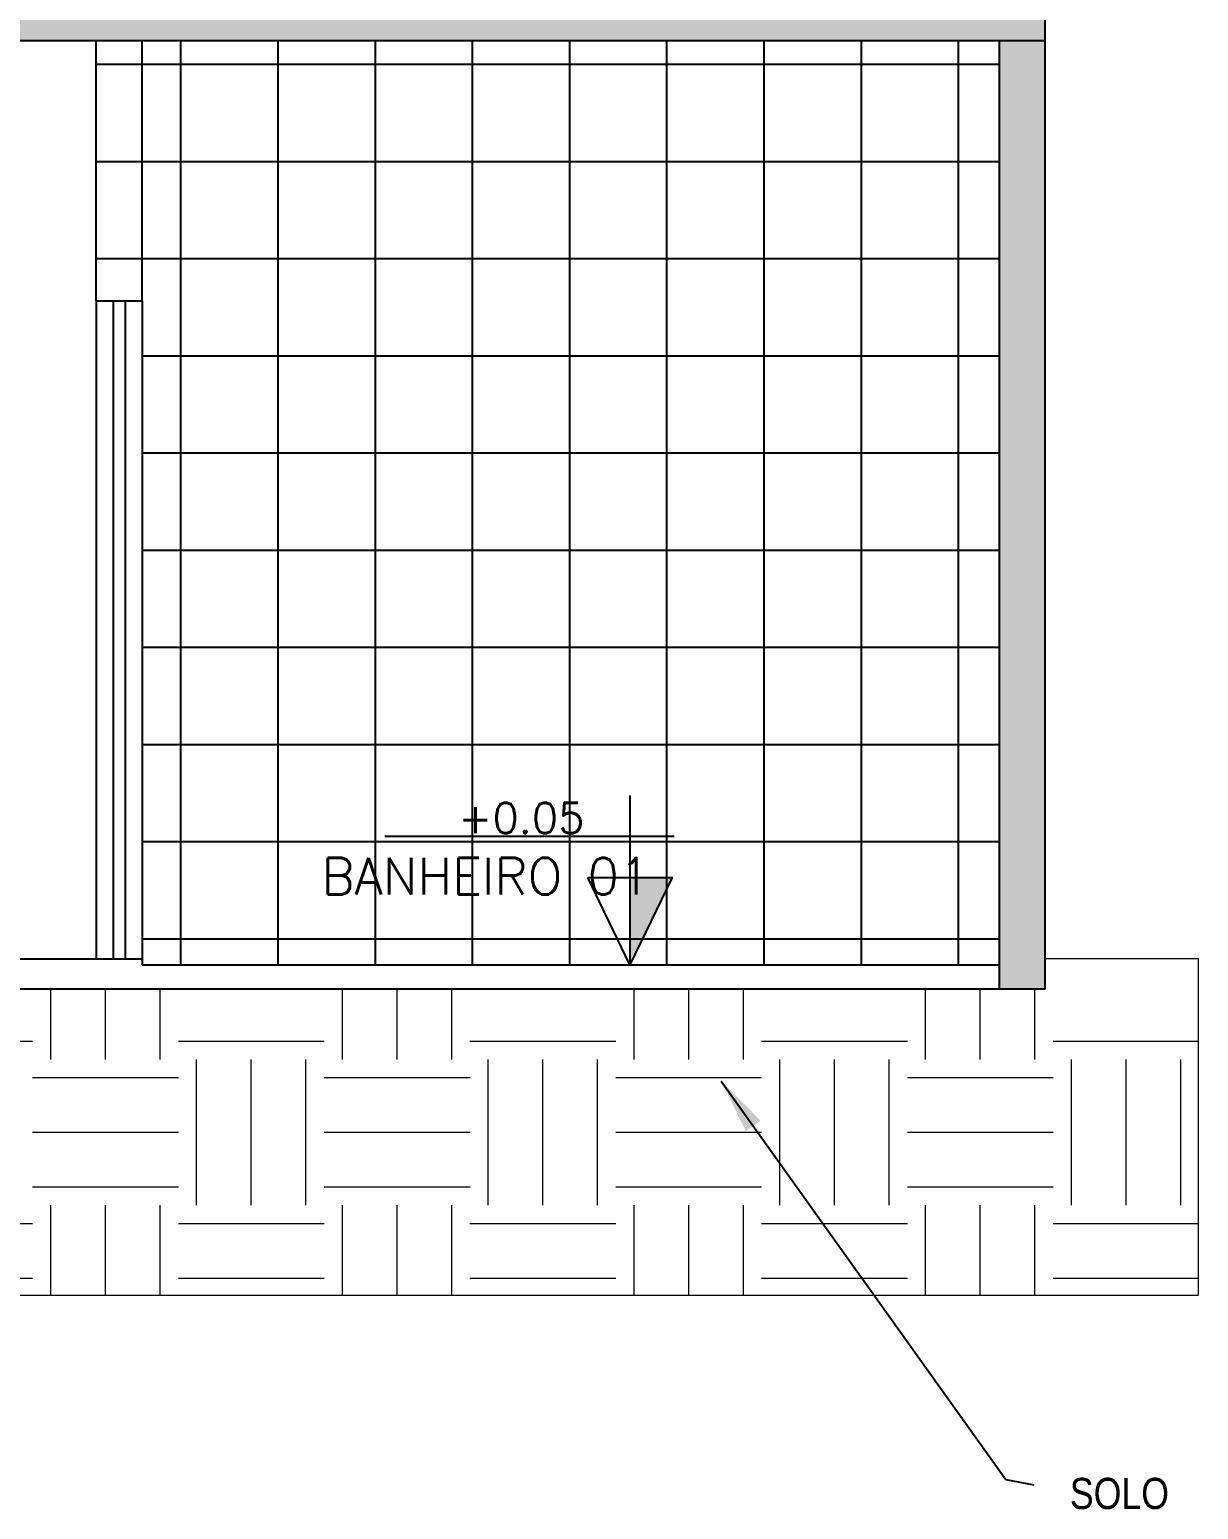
# Model space of a CAD drawing. Header units: millimetres. Extents: x -72 to 470, y 3 to 161.
# Drawn here: x 460.493 to 464.31, y 56.704 to 61.54 of the extents above; entities that cross this region are included whole.
import ezdxf
from ezdxf.enums import TextEntityAlignment as Align

# ---------------------------------------------------------------- set-up
doc = ezdxf.new("R2010")
doc.units = ezdxf.units.MM
doc.layers.get('0').update_dxf_attribs({"color": 3})
for name, color, linetype in [('COTA', 7, 'Continuous'), ('DIVERSOS', 1, 'Continuous'), ('LAYER1', 2, 'Continuous'), ('LAYER2', 5, 'Continuous')]:
    doc.layers.add(name, color=color, linetype=linetype)
for name, color, linetype, lineweight in [('E-Cta-W', 7, 'Continuous', 20), ('E-Lay-9', 9, 'Continuous', 9), ('E-Pen-C', 4, 'Continuous', 15)]:
    doc.layers.add(name, color=color, linetype=linetype, lineweight=lineweight)
doc.styles.add('F2', font='ARIALN.TTF')
doc.styles.add('PADRAO_TXT', font='romans.shx')
doc.styles.get("Standard").update_dxf_attribs({"font": 'arial.ttf'})
doc.dimstyles.get("Standard").update_dxf_attribs({"dimtxt": 0.18, "dimasz": 0.18, "dimexe": 0.18, "dimexo": 0.0625, "dimgap": 0.09, "dimtad": 0, "dimtih": 1, "dimtoh": 1, "dimdec": 4, "dimzin": 0, "dimdsep": 46, "dimtxsty": 'Standard', "dimcen": 0.09, "dimadec": 0, "dimazin": 0, "dimtfac": 1, "dimtdec": 4, "dimtofl": 0, "dimtmove": 0, "dimatfit": 3, "dimfxl": 1, "dimtolj": 1, "dimtzin": 0, "dimarcsym": 0})

# ---------------------------------------------------------------- blocks, each defined once
blk = doc.blocks.new('nivel_L')
at = {"layer": 'DIVERSOS'}
blk.add_hatch(color=256, dxfattribs=at).paths.add_polyline_path([(0, 0), (0.1376, 0.2858), (0, 0.2858)])
for p, q in [((0, 0.5535), (0, 0)), ((0.1448, 0.4196), (-0.8, 0.4196))]:
    blk.add_line(p, q, dxfattribs=at)
blk.add_lwpolyline([(-0.1376, 0.2858), (0.1376, 0.2858), (0, 0)], close=True, dxfattribs=at)

msp = doc.modelspace()

# ---------------------------------------------------------------- hatches: boundary and pattern name
at = {"layer": 'COTA', "true_color": 0x939598}
h = msp.add_hatch(color=252, dxfattribs=at)
h.dxf.hatch_style = 1
h.paths.add_polyline_path([(452.9603, 61.5036), (452.9603, 61.6036), (452.9603, 62.8536), (452.8103, 62.8536), (452.8103, 61.6036), (452.8103, 61.5036), (452.8103, 58.5036), (452.9603, 58.5036)])
h.paths.add_polyline_path([(463.8103, 61.6036), (463.8103, 62.8536), (463.6603, 62.8536), (463.6603, 61.6036), (452.9603, 61.6036), (452.9603, 61.5036), (456.1103, 61.5036), (463.8103, 61.5036)])
h.paths.add_polyline_path([(463.8103, 61.5036), (463.6603, 61.5036), (463.6603, 58.4036), (463.8103, 58.4036)])
at = {"layer": 'E-Lay-9', "true_color": 0x939598}
h = msp.add_hatch(dxfattribs=at)
h.set_pattern_fill('EARTH', color=252, scale=0.075)
h.set_pattern_definition([(0, (635.2857, 70.61593), (0.47625, 0.47625), [0.47625, -0.47625]), (0, (635.2857, 70.79452), (0.47625, 0.47625), [0.47625, -0.47625]), (0, (635.2857, 70.9731), (0.47625, 0.47625), [0.47625, -0.47625]), (90, (635.34523, 71.03265), (-0.47625, 0.47625), [0.47625, -0.47625]), (90, (635.5238, 71.03265), (-0.47625, 0.47625), [0.47625, -0.47625]), (90, (635.7024, 71.03265), (-0.47625, 0.47625), [0.47625, -0.47625])])
h.paths.add_polyline_path([(464.3103, 58.4036), (463.8103, 58.4036), (452.8103, 58.4036), (452.3103, 58.4036), (452.3103, 57.4036), (464.3103, 57.4036)])

# ---------------------------------------------------------------- linework, layer by layer
at = {"color": 8}
for p, q in [((460.7103, 60.6536), (460.7103, 58.5036)), ((460.8603, 60.6536), (460.8603, 58.5036))]:
    msp.add_line(p, q, dxfattribs=at)
at = {"color": 7}
for p, q in [((460.7653, 60.6536), (460.7653, 58.5036)), ((460.8053, 60.6536), (460.8053, 58.5036))]:
    msp.add_line(p, q, dxfattribs=at)
at = {"layer": 'E-Lay-9'}
for p, q in [((464.3103, 58.5036), (463.8103, 58.5036)), ((464.3103, 57.4036), (464.3103, 58.5036)), ((452.3103, 57.4036), (464.3103, 57.4036))]:
    msp.add_line(p, q, dxfattribs=at)
at = {"layer": 'LAYER2'}
for p, q in [((463.8103, 58.4036), (463.8103, 61.6036)), ((463.8103, 61.5036), (456.1103, 61.5036)), ((462.1103, 61.5036), (459.2603, 61.5036)), ((460.7103, 60.6536), (460.7103, 61.5036)), ((460.8603, 60.6536), (460.8603, 61.5036)), ((463.6603, 61.5036), (462.2603, 61.5036)), ((463.6603, 58.4036), (463.6603, 61.5036)), ((460.7103, 60.6536), (460.8603, 60.6536)), ((456.1104, 58.5036), (460.8603, 58.5036)), ((460.8603, 58.5036), (460.8603, 58.4836)), ((460.8603, 58.4836), (463.6603, 58.4836)), ((463.6603, 58.4036), (463.6603, 58.4836)), ((463.8103, 58.4036), (452.8103, 58.4036))]:
    msp.add_line(p, q, dxfattribs=at)
at = {"layer": 'LAYER2', "color": 252, "linetype": 'Continuous', "true_color": 0x939598}
for p, q in [((460.987, 58.4836), (460.987, 61.5036)), ((461.3045, 58.4836), (461.3045, 61.5036)), ((461.622, 58.4836), (461.622, 61.5036)), ((461.9395, 58.4836), (461.9395, 61.5036)), ((462.257, 58.4836), (462.257, 61.5036)), ((462.5745, 58.4836), (462.5745, 61.5036)), ((462.892, 58.4836), (462.892, 61.5036)), ((463.2095, 58.4836), (463.2095, 61.5036)), ((463.527, 58.4836), (463.527, 61.5036)), ((460.7103, 61.4264), (463.6603, 61.4264)), ((460.7103, 61.1089), (463.6603, 61.1089)), ((460.7103, 60.7914), (463.6603, 60.7914)), ((460.8603, 60.4739), (463.6603, 60.4739)), ((460.8603, 60.1564), (463.6603, 60.1564)), ((460.8603, 59.8389), (463.6603, 59.8389)), ((460.8603, 59.5214), (463.6603, 59.5214)), ((460.8603, 59.2039), (463.6603, 59.2039)), ((460.8603, 58.8864), (463.6603, 58.8864)), ((460.8603, 58.5689), (463.6603, 58.5689))]:
    msp.add_line(p, q, dxfattribs=at)

# ---------------------------------------------------------------- block references
at = {"layer": 'E-Pen-C'}
msp.add_blockref('nivel_L', (462.4534, 58.4836), dxfattribs=at)

# ---------------------------------------------------------------- texts
at = {"style": 'PADRAO_TXT'}
for s, height, p in [('+0.05', 0.1, (461.8932, 58.9134)), ('BANHEIRO 01', 0.12, (461.4458, 58.7128))]:
    msp.add_text(s, height=height, dxfattribs=at).set_placement(p)
at = {"layer": 'LAYER1', "color": 7, "linetype": 'Continuous', "style": 'F2'}
msp.add_text('SOLO', height=0.10166, dxfattribs=at).set_placement((463.8906, 56.8069), align=Align.TOP_LEFT)

# ---------------------------------------------------------------- leaders
at = {"layer": 'E-Cta-W', "color": 7}
msp.add_leader([(462.7517, 58.1036), (463.6814, 56.8011), (463.7726, 56.784)], dimstyle='Standard', dxfattribs=at)

doc.saveas('drawing.dxf')
